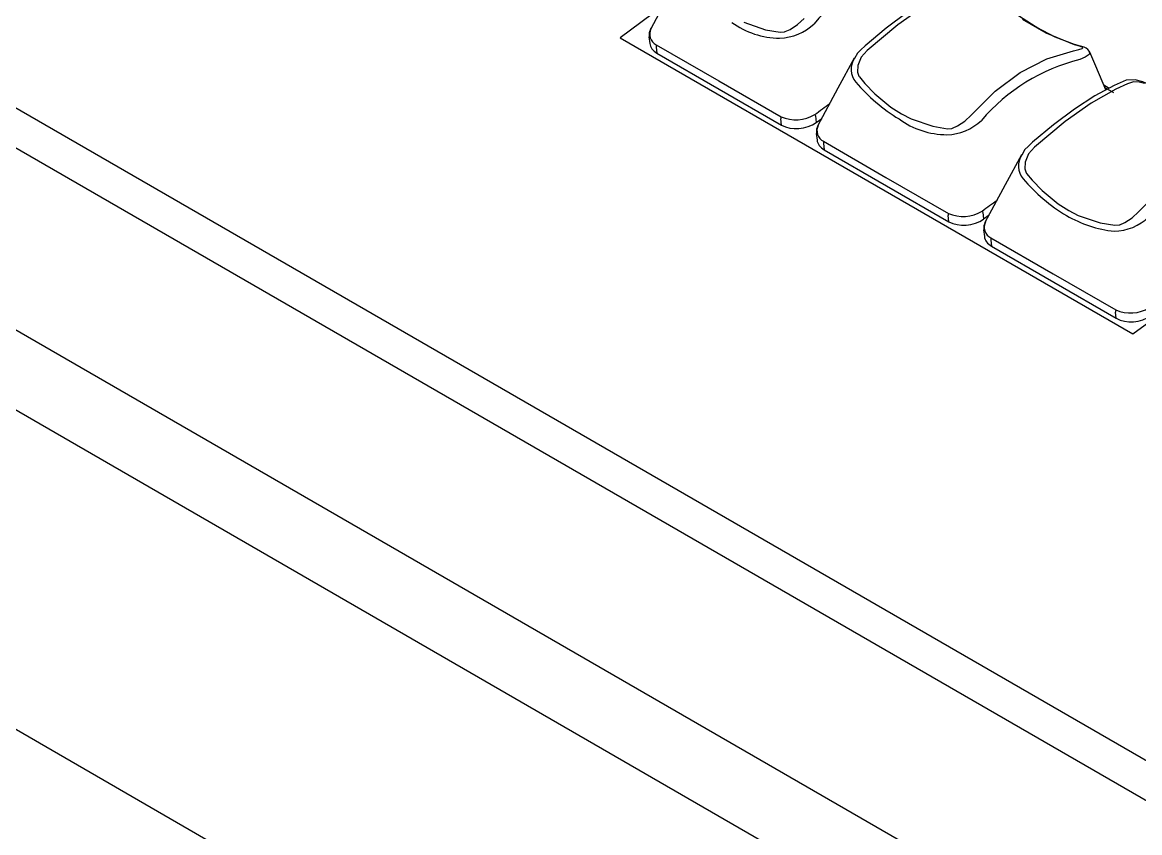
# Model space of a CAD drawing. Header units: inches. Extents: x 0.6 to 61.5, y 0.9 to 41.7.
# Drawn here: x 49.268 to 51.979, y 15.016 to 16.981 of the extents above; entities that cross this region are included whole.
import ezdxf

# ---------------------------------------------------------------- set-up
doc = ezdxf.new("R2010")
doc.units = ezdxf.units.IN
doc.header["$MEASUREMENT"] = 0
doc.layers.add('OBJECT', color=7, linetype='Continuous')

msp = doc.modelspace()

# ---------------------------------------------------------------- linework, layer by layer
at = {"layer": 'OBJECT'}
for p, q in [((53.3456, 14.41), (37.3081, 23.6682)), ((53.2718, 14.3554), (37.2222, 23.6206)), ((54.5458, 13.1784), (36.7553, 23.4486)), ((54.3741, 13.0832), (36.5837, 23.3534)), ((53.7858, 12.6481), (35.9954, 22.9183)), ((51.9623, 16.2253), (53.9985, 17.7312)), ((50.8219, 17.0205), (50.718, 16.9436)), ((50.718, 16.9436), (51.9623, 16.2253)), ((50.7883, 16.9462), (50.7901, 16.9302)), ((50.8059, 16.9214), (50.8076, 16.9066)), ((50.8076, 16.9066), (51.1101, 16.7319)), ((51.8916, 16.8297), (51.9051, 16.8219)), ((51.9161, 16.8099), (51.8949, 16.8221)), ((51.1921, 16.7541), (51.1942, 16.7385)), ((51.1101, 16.7319), (51.1082, 16.7469)), ((51.1942, 16.7385), (51.2076, 16.7484)), ((51.1942, 16.7119), (51.1961, 16.6958)), ((51.2118, 16.6871), (51.2135, 16.6723)), ((51.2135, 16.6723), (51.5161, 16.4976)), ((51.5161, 16.4976), (51.5141, 16.5126)), ((51.5981, 16.5197), (51.6001, 16.5042)), ((51.6001, 16.5042), (51.6135, 16.5141)), ((51.6002, 16.4776), (51.602, 16.4615)), ((51.6177, 16.4528), (51.6194, 16.4379)), ((51.6194, 16.4379), (51.922, 16.2633)), ((51.922, 16.2633), (51.9201, 16.2782))]:
    msp.add_line(p, q, dxfattribs=at)
at = {"layer": 'OBJECT', "flags": 128}
for points in [[(50.8802, 17.1289), (50.8408, 17.0557), (50.7916, 16.964)], [(51.7289, 16.969), (51.7252, 16.9709), (51.676, 17.0026), (51.6262, 17.0404), (51.6099, 17.054), (51.5966, 17.0639), (51.5807, 17.0717), (51.562, 17.0763), (51.5399, 17.075), (51.5253, 17.0693), (51.5111, 17.0627), (51.4638, 17.037), (51.4143, 17.0051), (51.3636, 16.9673), (51.3127, 16.9246), (51.3023, 16.9146)], [(51.455, 17.0193), (51.3921, 16.9751), (51.3175, 16.9129), (51.3031, 16.8964), (51.2951, 16.8767), (51.2944, 16.8604), (51.2974, 16.8507), (51.2987, 16.8487), (51.3123, 16.8327), (51.3364, 16.8079), (51.3752, 16.7757), (51.4008, 16.7591)], [(51.0181, 16.9815), (51.0707, 16.9634), (51.1068, 16.9576), (51.117, 16.9584), (51.1184, 16.9588), (51.131, 16.9642), (51.1486, 16.9761), (51.1644, 16.9904)], [(51.4008, 16.7591), (51.424, 16.7471), (51.4766, 16.7291), (51.5128, 16.7232), (51.5229, 16.724), (51.5244, 16.7244), (51.5369, 16.7299), (51.5545, 16.7417), (51.5703, 16.7561), (51.6278, 16.8143), (51.6888, 16.8595), (51.7532, 16.8925), (51.8185, 16.9122), (51.831, 16.915), (51.8389, 16.9177), (51.8408, 16.9195), (51.839, 16.9214), (51.833, 16.9234), (51.8206, 16.927), (51.7523, 16.9549), (51.6942, 16.9884)], [(50.7931, 16.9669), (50.789, 16.9561), (50.7885, 16.9445)], [(51.8573, 16.9085), (51.8567, 16.9104), (51.8531, 16.9151), (51.8489, 16.9183), (51.8439, 16.9207), (51.8356, 16.9232), (51.8207, 16.9276), (51.7738, 16.9457), (51.7289, 16.969)], [(50.8061, 16.927), (50.8057, 16.9241), (50.8059, 16.9214)], [(50.8061, 16.927), (50.9574, 16.8396), (51.1088, 16.7523)], [(51.2861, 16.8946), (51.2468, 16.8213), (51.1975, 16.7296)], [(51.3023, 16.9146), (51.2943, 16.9067), (51.2867, 16.8935)], [(51.8572, 16.9085), (51.8578, 16.9078), (51.8564, 16.9034), (51.8469, 16.8968), (51.8333, 16.891), (51.8333, 16.891), (51.8333, 16.891)], [(51.8969, 16.8174), (51.8721, 16.875), (51.8575, 16.9086)], [(51.9908, 16.8329), (51.9779, 16.8365), (51.9636, 16.8371), (51.949, 16.8324), (51.9207, 16.8193), (51.8609, 16.785), (51.7981, 16.7408), (51.7235, 16.6785), (51.709, 16.6621), (51.701, 16.6424), (51.7003, 16.6261), (51.7034, 16.6164), (51.7046, 16.6144), (51.7183, 16.5983), (51.7424, 16.5735), (51.7812, 16.5413), (51.8067, 16.5248)], [(52.1348, 16.7347), (52.1311, 16.7366), (52.082, 16.7682), (52.0322, 16.806), (52.0158, 16.8197), (52.0026, 16.8296), (51.9866, 16.8373), (51.968, 16.842), (51.9458, 16.8406), (51.9312, 16.8349), (51.9171, 16.8283), (51.8697, 16.8027), (51.8203, 16.7707), (51.7696, 16.733), (51.7186, 16.6903), (51.7082, 16.6802)], [(51.1908, 16.7579), (51.1917, 16.7559), (51.1921, 16.7541)], [(51.1088, 16.7523), (51.1082, 16.7494), (51.1082, 16.7469)], [(51.1991, 16.7325), (51.1949, 16.7218), (51.1944, 16.7102)], [(51.212, 16.6927), (51.2116, 16.6897), (51.2118, 16.6871)], [(51.212, 16.6927), (51.3633, 16.6052), (51.5147, 16.5179)], [(51.7082, 16.6802), (51.7002, 16.6724), (51.6926, 16.6592)], [(51.692, 16.6602), (51.6527, 16.587), (51.6034, 16.4953)], [(51.8067, 16.5248), (51.8299, 16.5128), (51.8826, 16.4947), (51.9187, 16.4889), (51.9289, 16.4897), (51.9303, 16.4901), (51.9428, 16.4955), (51.9605, 16.5074), (51.9763, 16.5217), (52.0337, 16.5799)], [(51.5147, 16.5179), (51.5141, 16.5151), (51.5141, 16.5126)], [(51.5968, 16.5236), (51.5976, 16.5216), (51.5981, 16.5197)], [(51.605, 16.4982), (51.6008, 16.4875), (51.6004, 16.4759)], [(51.6179, 16.4583), (51.6175, 16.4554), (51.6177, 16.4528)], [(51.6179, 16.4583), (51.7692, 16.3709), (51.9206, 16.2836)], [(51.9206, 16.2836), (51.92, 16.2808), (51.9201, 16.2782)]]:
    msp.add_lwpolyline(points, dxfattribs=at)
at = {"layer": 'OBJECT'}
for centre, radius, start, end in [((51.5397, 16.6769), 0.4623, 104.0728, 139.3895), ((51.1069, 17.1434), 0.2005, 234.0033, 269.5053), ((51.102, 17.0683), 0.1253, 271.4424, 313.8184), ((50.8188, 16.953), 0.0289, 152.5278, 243.9031), ((51.3269, 16.8676), 0.0483, 146.3977, 220.6363), ((51.9457, 16.4426), 0.4623, 104.0728, 139.3895), ((51.6194, 17.1165), 0.4324, 220.423, 238.7273), ((47.9991, 21.1321), 5.4149, 306.1171, 306.592), ((51.1444, 16.8329), 0.0882, 246.1459, 301.7228), ((51.2247, 16.7186), 0.0289, 152.5278, 243.9031), ((51.5128, 16.9091), 0.2005, 234.0033, 269.5053), ((51.5079, 16.8339), 0.1253, 271.4424, 313.8184), ((51.7329, 16.6332), 0.0483, 146.3977, 220.6363), ((52.0254, 16.8821), 0.4324, 220.423, 238.7273), ((48.405, 20.8978), 5.4149, 306.1171, 306.592), ((51.5504, 16.5986), 0.0882, 246.1459, 301.7228), ((51.952, 16.7756), 0.3033, 240.1297, 263.3789), ((51.9138, 16.5996), 0.1253, 271.4424, 313.8184), ((51.6306, 16.4843), 0.0289, 152.5277, 243.9005), ((51.9563, 16.3643), 0.0882, 246.1459, 301.7228)]:
    msp.add_arc(centre, radius, start, end, dxfattribs=at)
for centre, ratio, start_param, end_param in [((50.8494, 16.9375), 0.651977, 3.131015, 3.846712), ((51.1519, 16.7629), 0.652075, 3.846758, 5.417478), ((51.2553, 16.7032), 0.651977, 3.131015, 3.846712), ((51.5579, 16.5285), 0.652075, 3.846758, 5.417478), ((51.6612, 16.4689), 0.651977, 3.131015, 3.846712), ((51.9638, 16.2942), 0.652075, 3.846758, 5.417478)]:
    msp.add_ellipse(centre, major_axis=(0.0592, 0.0077), ratio=ratio, start_param=start_param, end_param=end_param, dxfattribs=at)

doc.saveas('drawing.dxf')
